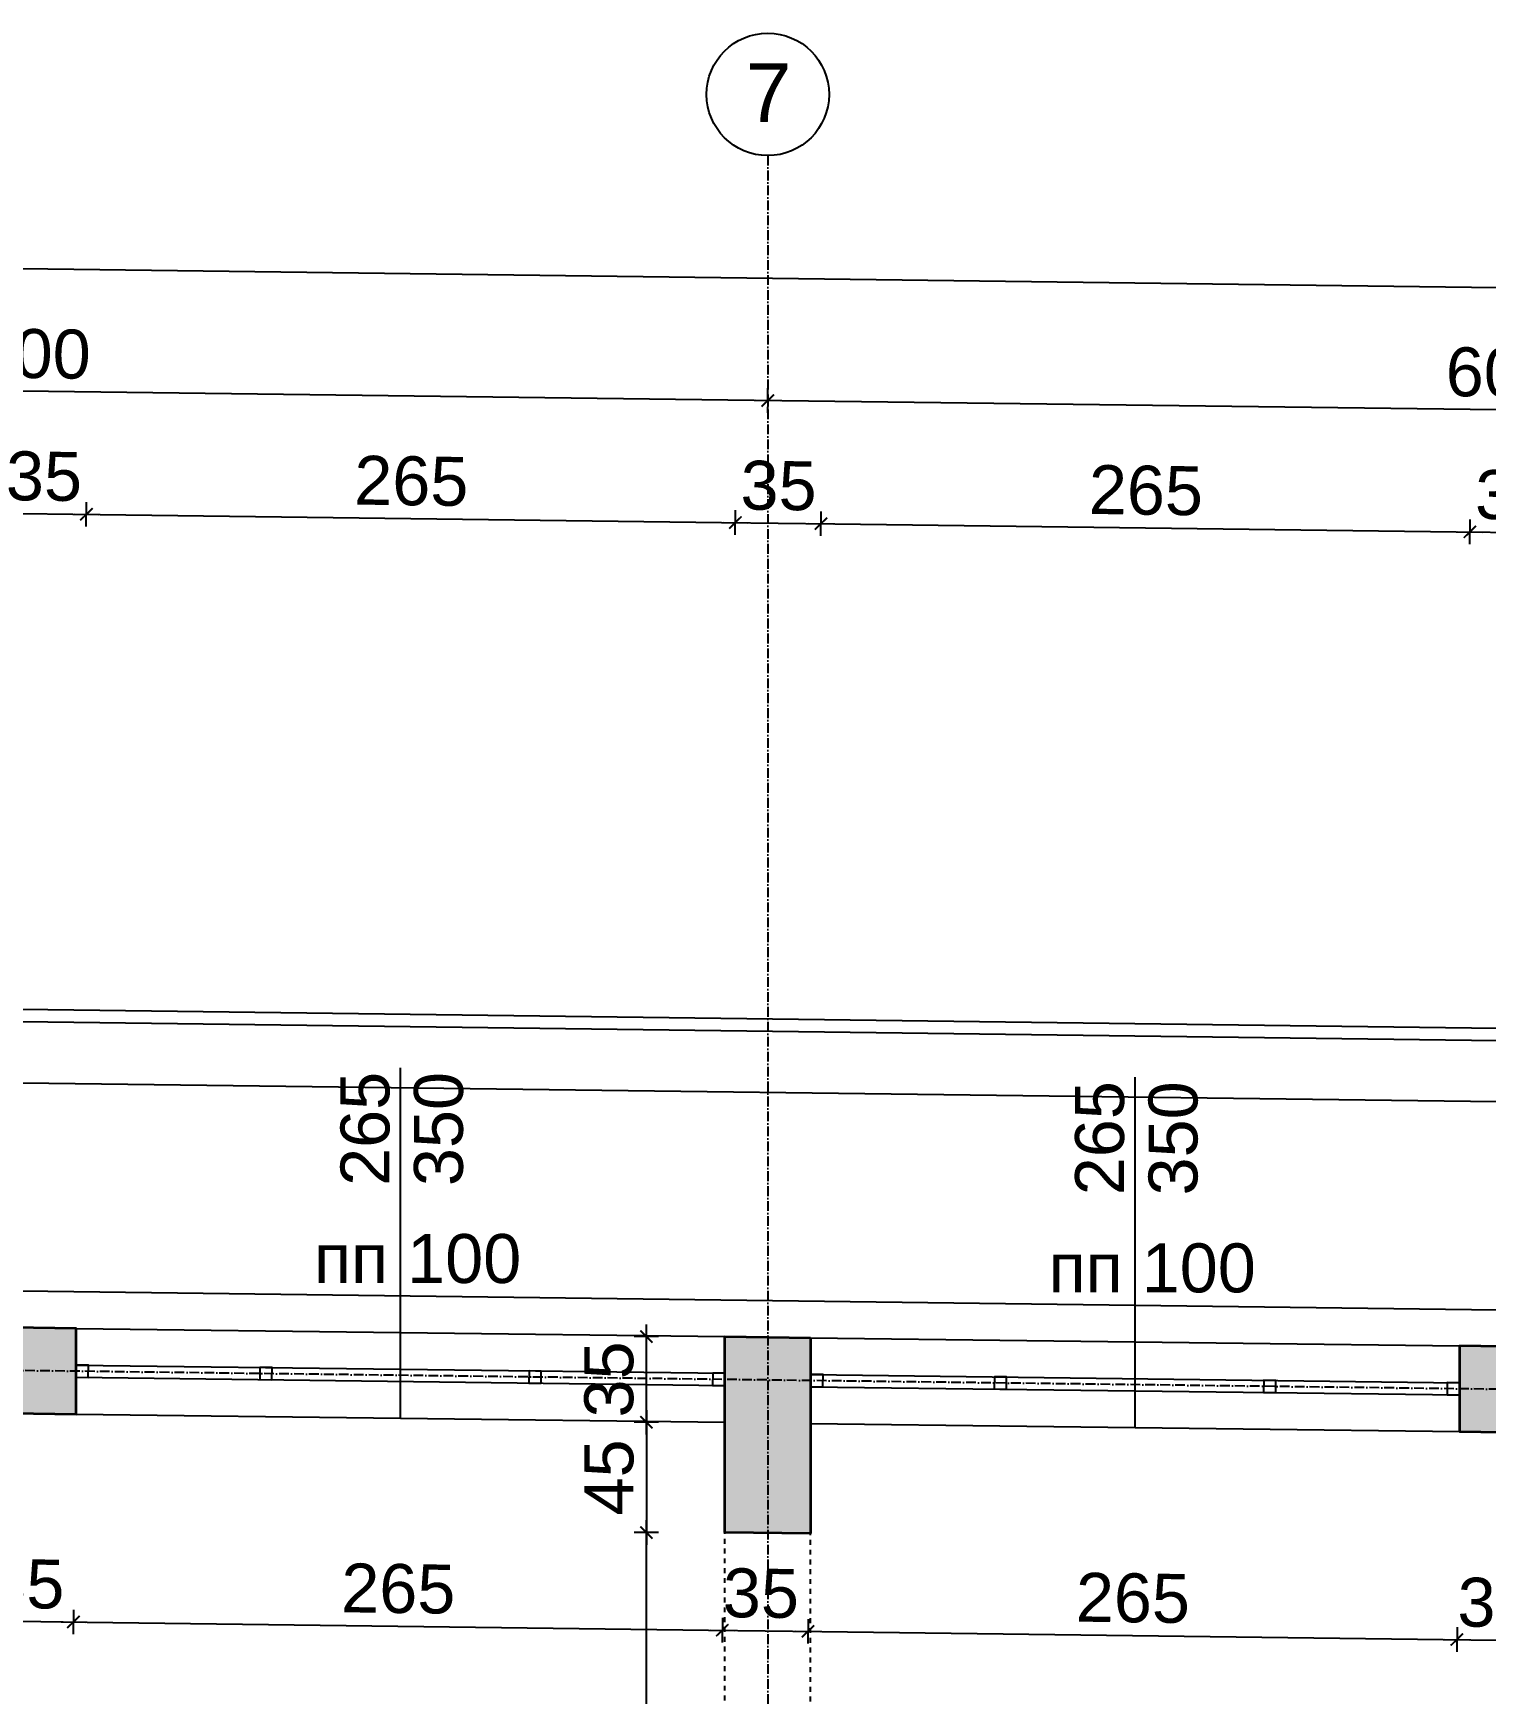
# Model space of a CAD drawing. Header units: inches. Extents: x -72385 to 39588, y -6525 to 66685.
# Drawn here: x -48685 to -48092, y 23932 to 24610 of the extents above; entities that cross this region are included whole.
import ezdxf

# ---------------------------------------------------------------- set-up
doc = ezdxf.new("R2010")
doc.units = ezdxf.units.IN
doc.header["$MEASUREMENT"] = 0
doc.linetypes.add('DashDot', pattern=[0.6, 0.4, -0.1, 0, -0.1])
doc.linetypes.add('Hidden', pattern=[0.4, 0.2, -0.2])
for name, color, linetype, lineweight in [('Изгледни линии', 253, 'Continuous', 25), ('Надписи коти външни', 252, 'Continuous', 25), ('Надписи коти вътрешни', 252, 'Continuous', 25), ('Надписи Оси', 252, 'Continuous', 25), ('Надписи прозорци', 252, 'Continuous', 25), ('Оси', 252, 'DashDot', 25), ('Прозорци', 251, 'Continuous', 25), ('Пунктир', 253, 'Hidden', 25), ('Разрезни линии', 7, 'Continuous', 35), ('Щрих стени', 254, 'Continuous', 25)]:
    doc.layers.add(name, color=color, linetype=linetype, lineweight=lineweight)
doc.styles.add('Arial Regular', font='arial.ttf')
doc.styles.get("Standard").update_dxf_attribs({"font": 'arial.ttf'})
doc.dimstyles.new('Annotative', dxfattribs={"dimscale": 0, "dimtxt": 20, "dimasz": 5, "dimexe": 5, "dimexo": 5, "dimgap": 5, "dimtad": 1, "dimdec": 0, "dimzin": 0, "dimdsep": 46, "dimtxsty": 'Standard', "dimblk": 'ARCHTICK', "dimcen": 5, "dimdle": 5, "dimadec": 0, "dimazin": 0, "dimtfac": 1, "dimtdec": 0, "dimtofl": 0, "dimtmove": 0, "dimatfit": 3, "dimldrblk": 'ARCHTICK', "dimfxl": 5, "dimfxlon": 1, "dimtolj": 1, "dimtzin": 0, "dimarcsym": 1})

# ---------------------------------------------------------------- blocks, each defined once
blk = doc.blocks.new('_ArchTick')
at = {"color": 0, "linetype": 'ByBlock', "const_width": 0.15}
blk.add_lwpolyline([(-0.5, -0.5), (0.5, 0.5)], dxfattribs=at)
blk = doc.blocks.new('*D2731')
at = {"layer": 'Defpoints', "color": 0, "ltscale": 50, "transparency": 16777216}
for p in [(-48702.34, 24046.47), (-48667.34, 24046.02), (-48668.42, 23961.11)]:
    blk.add_point(p, dxfattribs=at)
at = {"layer": 'Надписи коти вътрешни', "color": 0, "lineweight": -2, "ltscale": 50, "transparency": 16777216}
for p, q in [((-48708.42, 23961.62), (-48663.42, 23961.05)), ((-48703.35, 23966.56), (-48703.48, 23956.56)), ((-48668.35, 23966.11), (-48668.48, 23956.11))]:
    blk.add_line(p, q, dxfattribs=at)
at = {"layer": 'Надписи коти вътрешни', "color": 0, "lineweight": -2, "ltscale": 50, "transparency": 16777216, "xscale": 5, "yscale": 5, "zscale": 5}
for p, rotation in [((-48703.42, 23961.56), 179.2706286525581), ((-48668.42, 23961.11), 359.2706286525582)]:
    blk.add_blockref('_ArchTick', p, dxfattribs=dict(at, rotation=rotation))
at = {"layer": 'Надписи коти вътрешни', "color": 0, "ltscale": 50, "transparency": 16777216, "insert": (-48687.62, 23976.57), "char_height": 20, "attachment_point": 5, "rotation": 359.27063}
blk.add_mtext('\\A1;35', dxfattribs=at)
blk = doc.blocks.new('*D2732')
at = {"layer": 'Defpoints', "color": 0, "ltscale": 50, "transparency": 16777216}
for p in [(-48667.34, 24046.02), (-48402.34, 24042.65), (-48403.42, 23957.74)]:
    blk.add_point(p, dxfattribs=at)
at = {"layer": 'Надписи коти вътрешни', "color": 0, "lineweight": -2, "ltscale": 50, "transparency": 16777216}
for p, q in [((-48673.42, 23961.17), (-48398.42, 23957.67)), ((-48668.35, 23966.11), (-48668.48, 23956.11)), ((-48403.35, 23962.74), (-48403.48, 23952.74))]:
    blk.add_line(p, q, dxfattribs=at)
at = {"layer": 'Надписи коти вътрешни', "color": 0, "lineweight": -2, "ltscale": 50, "transparency": 16777216, "xscale": 5, "yscale": 5, "zscale": 5}
for p, rotation in [((-48668.42, 23961.11), 179.270628652547), ((-48403.42, 23957.74), 359.270628652547)]:
    blk.add_blockref('_ArchTick', p, dxfattribs=dict(at, rotation=rotation))
at = {"layer": 'Надписи коти вътрешни', "color": 0, "ltscale": 50, "transparency": 16777216, "insert": (-48535.72, 23974.63), "char_height": 20, "attachment_point": 5, "rotation": 359.27063}
blk.add_mtext('\\A1;265', dxfattribs=at)
blk = doc.blocks.new('*D2733')
at = {"layer": 'Defpoints', "color": 0, "ltscale": 50, "transparency": 16777216}
for p in [(-48402.34, 24042.65), (-48367.34, 24042.2), (-48368.42, 23957.29)]:
    blk.add_point(p, dxfattribs=at)
at = {"layer": 'Надписи коти вътрешни', "color": 0, "lineweight": -2, "ltscale": 50, "transparency": 16777216}
for p, q in [((-48403.35, 23962.74), (-48403.48, 23952.74)), ((-48368.35, 23962.29), (-48368.48, 23952.29)), ((-48408.42, 23957.8), (-48363.42, 23957.23))]:
    blk.add_line(p, q, dxfattribs=at)
at = {"layer": 'Надписи коти вътрешни', "color": 0, "lineweight": -2, "ltscale": 50, "transparency": 16777216, "xscale": 5, "yscale": 5, "zscale": 5}
for p, rotation in [((-48403.42, 23957.74), 179.2706286525581), ((-48368.42, 23957.29), 359.2706286525582)]:
    blk.add_blockref('_ArchTick', p, dxfattribs=dict(at, rotation=rotation))
at = {"layer": 'Надписи коти вътрешни', "color": 0, "ltscale": 50, "transparency": 16777216, "insert": (-48387.62, 23972.75), "char_height": 20, "attachment_point": 5, "rotation": 359.27063}
blk.add_mtext('\\A1;35', dxfattribs=at)
blk = doc.blocks.new('*D2734')
at = {"layer": 'Defpoints', "color": 0, "ltscale": 50, "transparency": 16777216}
for p in [(-48367.34, 24042.2), (-48102.34, 24038.83), (-48103.42, 23953.92)]:
    blk.add_point(p, dxfattribs=at)
at = {"layer": 'Надписи коти вътрешни', "color": 0, "lineweight": -2, "ltscale": 50, "transparency": 16777216}
for p, q in [((-48368.35, 23962.29), (-48368.48, 23952.29)), ((-48373.42, 23957.35), (-48098.42, 23953.85)), ((-48103.35, 23958.92), (-48103.48, 23948.92))]:
    blk.add_line(p, q, dxfattribs=at)
at = {"layer": 'Надписи коти вътрешни', "color": 0, "lineweight": -2, "ltscale": 50, "transparency": 16777216, "xscale": 5, "yscale": 5, "zscale": 5}
for p, rotation in [((-48368.42, 23957.29), 179.270628652547), ((-48103.42, 23953.92), 359.270628652547)]:
    blk.add_blockref('_ArchTick', p, dxfattribs=dict(at, rotation=rotation))
at = {"layer": 'Надписи коти вътрешни', "color": 0, "ltscale": 50, "transparency": 16777216, "insert": (-48235.72, 23970.81), "char_height": 20, "attachment_point": 5, "rotation": 359.27063}
blk.add_mtext('\\A1;265', dxfattribs=at)
blk = doc.blocks.new('*D2735')
at = {"layer": 'Defpoints', "color": 0, "ltscale": 50, "transparency": 16777216}
for p in [(-48102.34, 24038.83), (-48067.34, 24038.38), (-48068.42, 23953.47)]:
    blk.add_point(p, dxfattribs=at)
at = {"layer": 'Надписи коти вътрешни', "color": 0, "lineweight": -2, "ltscale": 50, "transparency": 16777216}
for p, q in [((-48108.42, 23953.98), (-48063.42, 23953.41)), ((-48103.35, 23958.92), (-48103.48, 23948.92)), ((-48068.35, 23958.47), (-48068.48, 23948.47))]:
    blk.add_line(p, q, dxfattribs=at)
at = {"layer": 'Надписи коти вътрешни', "color": 0, "lineweight": -2, "ltscale": 50, "transparency": 16777216, "xscale": 5, "yscale": 5, "zscale": 5}
for p, rotation in [((-48103.42, 23953.92), 179.2706286525581), ((-48068.42, 23953.47), 359.2706286525582)]:
    blk.add_blockref('_ArchTick', p, dxfattribs=dict(at, rotation=rotation))
at = {"layer": 'Надписи коти вътрешни', "color": 0, "ltscale": 50, "transparency": 16777216, "insert": (-48087.62, 23968.94), "char_height": 20, "attachment_point": 5, "rotation": 359.27063}
blk.add_mtext('\\A1;35', dxfattribs=at)
blk = doc.blocks.new('*D2747')
at = {"layer": 'Defpoints', "color": 0, "ltscale": 50, "transparency": 16777216}
for p in [(-48434.41, 23997.64), (-48397.43, 23997.64), (-48397.43, 23505.05)]:
    blk.add_point(p, dxfattribs=at)
at = {"layer": 'Надписи коти вътрешни', "color": 0, "lineweight": -2, "ltscale": 50, "transparency": 16777216}
for p, q in [((-48434.41, 23500.05), (-48434.41, 24002.64)), ((-48429.41, 23997.64), (-48439.41, 23997.64)), ((-48429.41, 23505.05), (-48439.41, 23505.05))]:
    blk.add_line(p, q, dxfattribs=at)
at = {"layer": 'Надписи коти вътрешни', "color": 0, "lineweight": -2, "ltscale": 50, "transparency": 16777216, "xscale": 5, "yscale": 5, "zscale": 5}
for p, rotation in [((-48434.41, 23997.64), 90), ((-48434.41, 23505.05), 270)]:
    blk.add_blockref('_ArchTick', p, dxfattribs=dict(at, rotation=rotation))
at = {"layer": 'Надписи коти вътрешни', "color": 0, "ltscale": 50, "transparency": 16777216, "insert": (-48449.63, 23751.35), "char_height": 20, "attachment_point": 5, "rotation": 90}
blk.add_mtext('\\A1;493', dxfattribs=at)
blk = doc.blocks.new('*D2748')
at = {"layer": 'Defpoints', "color": 0, "ltscale": 50, "transparency": 16777216}
for p in [(-48397.43, 24042.65), (-48434.41, 23997.64), (-48397.43, 23997.64)]:
    blk.add_point(p, dxfattribs=at)
at = {"layer": 'Надписи коти вътрешни', "color": 0, "lineweight": -2, "ltscale": 50, "transparency": 16777216}
for p, q in [((-48429.41, 24042.65), (-48439.41, 24042.65)), ((-48434.41, 24047.65), (-48434.41, 23992.64)), ((-48429.41, 23997.64), (-48439.41, 23997.64))]:
    blk.add_line(p, q, dxfattribs=at)
at = {"layer": 'Надписи коти вътрешни', "color": 0, "lineweight": -2, "ltscale": 50, "transparency": 16777216, "xscale": 5, "yscale": 5, "zscale": 5}
for p, rotation in [((-48434.41, 24042.65), 90), ((-48434.41, 23997.64), 270)]:
    blk.add_blockref('_ArchTick', p, dxfattribs=dict(at, rotation=rotation))
at = {"layer": 'Надписи коти вътрешни', "color": 0, "ltscale": 50, "transparency": 16777216, "insert": (-48449.58, 24020.14), "char_height": 20, "attachment_point": 5, "rotation": 90}
blk.add_mtext('\\A1;45', dxfattribs=at)
blk = doc.blocks.new('*D5680')
at = {"layer": 'Defpoints', "color": 0, "ltscale": 50, "transparency": 16777216}
for p in [(-48663.1, 24413.5), (-48702.34, 24081.47), (-48667.34, 24081.02)]:
    blk.add_point(p, dxfattribs=at)
at = {"layer": 'Надписи коти външни', "color": 0, "lineweight": -2, "ltscale": 50, "transparency": 16777216}
for p, q in [((-48698.17, 24408.94), (-48698.04, 24418.94)), ((-48663.17, 24408.5), (-48663.04, 24418.5)), ((-48703.1, 24414), (-48658.11, 24413.43))]:
    blk.add_line(p, q, dxfattribs=at)
at = {"layer": 'Надписи коти външни', "color": 0, "lineweight": -2, "ltscale": 50, "transparency": 16777216, "xscale": 5, "yscale": 5, "zscale": 5}
for p, rotation in [((-48698.1, 24413.94), 179.2706286525463), ((-48663.1, 24413.5), 359.2706286525462)]:
    blk.add_blockref('_ArchTick', p, dxfattribs=dict(at, rotation=rotation))
at = {"layer": 'Надписи коти външни', "color": 0, "ltscale": 50, "transparency": 16777216, "insert": (-48680.41, 24428.94), "char_height": 20, "attachment_point": 5, "rotation": 359.27063}
blk.add_mtext('\\A1;35', dxfattribs=at)
blk = doc.blocks.new('*D5681')
at = {"layer": 'Defpoints', "color": 0, "ltscale": 50, "transparency": 16777216}
for p in [(-48398.1, 24410.12), (-48667.34, 24081.02), (-48402.34, 24077.65)]:
    blk.add_point(p, dxfattribs=at)
at = {"layer": 'Надписи коти външни', "color": 0, "lineweight": -2, "ltscale": 50, "transparency": 16777216}
for p, q in [((-48663.17, 24408.5), (-48663.04, 24418.5)), ((-48398.17, 24405.12), (-48398.04, 24415.12)), ((-48668.1, 24413.56), (-48393.11, 24410.06))]:
    blk.add_line(p, q, dxfattribs=at)
at = {"layer": 'Надписи коти външни', "color": 0, "lineweight": -2, "ltscale": 50, "transparency": 16777216, "xscale": 5, "yscale": 5, "zscale": 5}
for p, rotation in [((-48663.1, 24413.5), 179.2706286525454), ((-48398.1, 24410.12), 359.2706286525454)]:
    blk.add_blockref('_ArchTick', p, dxfattribs=dict(at, rotation=rotation))
at = {"layer": 'Надписи коти външни', "color": 0, "ltscale": 50, "transparency": 16777216, "insert": (-48530.41, 24427.02), "char_height": 20, "attachment_point": 5, "rotation": 359.27063}
blk.add_mtext('\\A1;265', dxfattribs=at)
blk = doc.blocks.new('*D5682')
at = {"layer": 'Defpoints', "color": 0, "ltscale": 50, "transparency": 16777216}
for p in [(-48363.1, 24409.68), (-48402.34, 24077.65), (-48367.34, 24077.2)]:
    blk.add_point(p, dxfattribs=at)
at = {"layer": 'Надписи коти външни', "color": 0, "lineweight": -2, "ltscale": 50, "transparency": 16777216}
for p, q in [((-48398.17, 24405.12), (-48398.04, 24415.12)), ((-48403.1, 24410.19), (-48358.11, 24409.61)), ((-48363.17, 24404.68), (-48363.04, 24414.68))]:
    blk.add_line(p, q, dxfattribs=at)
at = {"layer": 'Надписи коти външни', "color": 0, "lineweight": -2, "ltscale": 50, "transparency": 16777216, "xscale": 5, "yscale": 5, "zscale": 5}
for p, rotation in [((-48398.1, 24410.12), 179.2706286525463), ((-48363.1, 24409.68), 359.2706286525462)]:
    blk.add_blockref('_ArchTick', p, dxfattribs=dict(at, rotation=rotation))
at = {"layer": 'Надписи коти външни', "color": 0, "ltscale": 50, "transparency": 16777216, "insert": (-48380.41, 24425.12), "char_height": 20, "attachment_point": 5, "rotation": 359.27063}
blk.add_mtext('\\A1;35', dxfattribs=at)
blk = doc.blocks.new('*D5683')
at = {"layer": 'Defpoints', "color": 0, "ltscale": 50, "transparency": 16777216}
for p in [(-48098.1, 24406.3), (-48367.34, 24077.2), (-48102.34, 24073.83)]:
    blk.add_point(p, dxfattribs=at)
at = {"layer": 'Надписи коти външни', "color": 0, "lineweight": -2, "ltscale": 50, "transparency": 16777216}
for p, q in [((-48368.1, 24409.74), (-48093.11, 24406.24)), ((-48363.17, 24404.68), (-48363.04, 24414.68)), ((-48098.17, 24401.3), (-48098.04, 24411.3))]:
    blk.add_line(p, q, dxfattribs=at)
at = {"layer": 'Надписи коти външни', "color": 0, "lineweight": -2, "ltscale": 50, "transparency": 16777216, "xscale": 5, "yscale": 5, "zscale": 5}
for p, rotation in [((-48363.1, 24409.68), 179.270628652547), ((-48098.1, 24406.3), 359.270628652547)]:
    blk.add_blockref('_ArchTick', p, dxfattribs=dict(at, rotation=rotation))
at = {"layer": 'Надписи коти външни', "color": 0, "ltscale": 50, "transparency": 16777216, "insert": (-48230.41, 24423.2), "char_height": 20, "attachment_point": 5, "rotation": 359.27063}
blk.add_mtext('\\A1;265', dxfattribs=at)
blk = doc.blocks.new('*D5684')
at = {"layer": 'Defpoints', "color": 0, "ltscale": 50, "transparency": 16777216}
for p in [(-48063.1, 24405.86), (-48102.34, 24073.83), (-48067.34, 24073.38)]:
    blk.add_point(p, dxfattribs=at)
at = {"layer": 'Надписи коти външни', "color": 0, "lineweight": -2, "ltscale": 50, "transparency": 16777216}
for p, q in [((-48098.17, 24401.3), (-48098.04, 24411.3)), ((-48063.17, 24400.86), (-48063.04, 24410.86)), ((-48103.1, 24406.37), (-48058.11, 24405.79))]:
    blk.add_line(p, q, dxfattribs=at)
at = {"layer": 'Надписи коти външни', "color": 0, "lineweight": -2, "ltscale": 50, "transparency": 16777216, "xscale": 5, "yscale": 5, "zscale": 5}
for p, rotation in [((-48098.1, 24406.3), 179.2706286525463), ((-48063.1, 24405.86), 359.2706286525462)]:
    blk.add_blockref('_ArchTick', p, dxfattribs=dict(at, rotation=rotation))
at = {"layer": 'Надписи коти външни', "color": 0, "ltscale": 50, "transparency": 16777216, "insert": (-48080.41, 24421.3), "char_height": 20, "attachment_point": 5, "rotation": 359.27063}
blk.add_mtext('\\A1;35', dxfattribs=at)
blk = doc.blocks.new('*D5777')
at = {"layer": 'Defpoints', "color": 0, "ltscale": 50, "transparency": 16777216}
for p in [(-48384.84, 24459.94), (-48384.84, 24459.94), (-47784.84, 24452.32)]:
    blk.add_point(p, dxfattribs=at)
at = {"layer": 'Надписи коти външни', "color": 0, "lineweight": -2, "ltscale": 50, "transparency": 16777216}
for p, q in [((-47779.84, 24452.26), (-48389.84, 24460)), ((-48384.84, 24459.94), (-48384.9, 24454.94)), ((-47784.84, 24452.32), (-47784.9, 24447.32))]:
    blk.add_line(p, q, dxfattribs=at)
at = {"layer": 'Надписи коти външни', "color": 0, "lineweight": -2, "ltscale": 50, "transparency": 16777216, "xscale": 5, "yscale": 5, "zscale": 5}
for p, rotation in [((-48384.84, 24459.94), 179.2721582485661), ((-47784.84, 24452.32), 359.2721582485661)]:
    blk.add_blockref('_ArchTick', p, dxfattribs=dict(at, rotation=rotation))
at = {"layer": 'Надписи коти външни', "color": 0, "ltscale": 50, "transparency": 16777216, "insert": (-48084.64, 24471.34), "char_height": 20, "attachment_point": 5, "rotation": 359.27216}
blk.add_mtext('\\A1;600', dxfattribs=at)
blk = doc.blocks.new('*D5778')
at = {"layer": 'Defpoints', "color": 0, "ltscale": 50, "transparency": 16777216}
for p in [(-48984.84, 24467.6), (-48984.84, 24467.6), (-48384.84, 24459.94)]:
    blk.add_point(p, dxfattribs=at)
at = {"layer": 'Надписи коти външни', "color": 0, "lineweight": -2, "ltscale": 50, "transparency": 16777216}
for p, q in [((-48984.84, 24467.6), (-48984.77, 24472.6)), ((-48379.84, 24459.88), (-48989.84, 24467.66)), ((-48384.84, 24459.94), (-48384.77, 24464.94))]:
    blk.add_line(p, q, dxfattribs=at)
at = {"layer": 'Надписи коти външни', "color": 0, "lineweight": -2, "ltscale": 50, "transparency": 16777216, "xscale": 5, "yscale": 5, "zscale": 5}
for p, rotation in [((-48984.84, 24467.6), 179.2690990575682), ((-48384.84, 24459.94), 359.2690990575682)]:
    blk.add_blockref('_ArchTick', p, dxfattribs=dict(at, rotation=rotation))
at = {"layer": 'Надписи коти външни', "color": 0, "ltscale": 50, "transparency": 16777216, "insert": (-48684.64, 24478.98), "char_height": 20, "attachment_point": 5, "rotation": 359.2691}
blk.add_mtext('\\A1;600', dxfattribs=at)
blk = doc.blocks.new('*D5760')
at = {"layer": 'Defpoints', "color": 0, "ltscale": 50, "transparency": 16777216}
for p in [(-40216.83, 24405.98), (-52317.34, 24127.49), (-40222.34, 23973.51)]:
    blk.add_point(p, dxfattribs=at)
at = {"layer": 'Надписи коти външни', "color": 0, "lineweight": -2, "ltscale": 50, "transparency": 16777216}
for p, q in [((-52311.9, 24554.95), (-52311.77, 24564.95)), ((-52316.83, 24560.02), (-40211.83, 24405.91)), ((-40216.9, 24400.98), (-40216.77, 24410.98))]:
    blk.add_line(p, q, dxfattribs=at)
at = {"layer": 'Надписи коти външни', "color": 0, "lineweight": -2, "ltscale": 50, "transparency": 16777216, "xscale": 5, "yscale": 5, "zscale": 5}
for p, rotation in [((-52311.83, 24559.95), 179.2706286525472), ((-40216.83, 24405.98), 359.2706286525473)]:
    blk.add_blockref('_ArchTick', p, dxfattribs=dict(at, rotation=rotation))
at = {"layer": 'Надписи коти външни', "color": 0, "ltscale": 50, "transparency": 16777216, "insert": (-46264.14, 24498.18), "char_height": 20, "attachment_point": 5, "rotation": 359.27063}
blk.add_mtext('\\A1;12095', dxfattribs=at)
blk = doc.blocks.new('*D7313')
at = {"layer": 'Defpoints', "color": 0, "ltscale": 10, "transparency": 16777216}
for p in [(-48434.41, 24077.65), (-48397.43, 24077.65), (-48397.43, 24042.65)]:
    blk.add_point(p, dxfattribs=at)
at = {"layer": 'Надписи коти вътрешни', "color": 0, "lineweight": -2, "ltscale": 10, "transparency": 16777216}
for p, q in [((-48429.41, 24077.65), (-48439.41, 24077.65)), ((-48434.41, 24037.65), (-48434.41, 24082.65)), ((-48429.41, 24042.65), (-48439.41, 24042.65))]:
    blk.add_line(p, q, dxfattribs=at)
at = {"layer": 'Надписи коти вътрешни', "color": 0, "lineweight": -2, "ltscale": 10, "transparency": 16777216, "xscale": 5, "yscale": 5, "zscale": 5}
for p, rotation in [((-48434.41, 24077.65), 90), ((-48434.41, 24042.65), 270)]:
    blk.add_blockref('_ArchTick', p, dxfattribs=dict(at, rotation=rotation))
at = {"layer": 'Надписи коти вътрешни', "color": 0, "ltscale": 10, "transparency": 16777216, "insert": (-48449.63, 24060.15), "char_height": 20, "attachment_point": 5, "rotation": 90}
blk.add_mtext('\\A1;35', dxfattribs=at)

msp = doc.modelspace()

# ---------------------------------------------------------------- hatches: boundary and pattern name
at = {"layer": 'Щрих стени', "ltscale": 10}
h = msp.add_hatch(color=256, dxfattribs=at)
h.dxf.hatch_style = 1
h.paths.add_polyline_path([(-46579.84, 24124.39, 1), (-46569.84, 24124.39, 1)])
h.paths.add_polyline_path([(-46839.84, 24127.7, 1), (-46829.84, 24127.7, 1)])
h.paths.add_polyline_path([(-46839.84, 24227.71, 1), (-46829.84, 24227.71, 1)])
h.paths.add_polyline_path([(-46579.84, 24224.4, 1), (-46569.84, 24224.4, 1)])
h.paths.add_polyline_path([(-47467.34, 24065.75), (-47502.34, 24066.19), (-47502.34, 24031.19), (-47467.34, 24030.74)])
h.paths.add_polyline_path([(-48067.34, 24073.38), (-48102.34, 24073.83), (-48102.34, 24038.83), (-48067.34, 24038.38)])
h.paths.add_polyline_path([(-48367.34, 24077.2), (-48402.34, 24077.65), (-48402.34, 23997.64), (-48367.34, 23997.2)])
h = msp.add_hatch(color=256, dxfattribs=at)
h.dxf.hatch_style = 1
h.paths.add_polyline_path([(-48667.34, 24081.02), (-48702.34, 24081.47), (-48702.34, 24046.47), (-48667.34, 24046.02)])
h.paths.add_polyline_path([(-48967.34, 24084.84), (-49002.34, 24085.29), (-49002.34, 24005.28), (-48967.34, 24004.84)])
h.paths.add_polyline_path([(-49267.34, 24088.66), (-49302.34, 24089.11), (-49302.34, 24054.1), (-49267.34, 24053.66)])
h.paths.add_polyline_path([(-49567.34, 24092.48), (-49602.34, 24092.93), (-49602.34, 24012.92), (-49567.34, 24012.47)])
h.paths.add_polyline_path([(-49867.34, 24096.3), (-49902.34, 24096.74), (-49902.34, 24061.74), (-49867.34, 24061.3)])
h.paths.add_polyline_path([(-50167.34, 24100.12), (-50202.34, 24100.56), (-50202.34, 24020.56), (-50167.34, 24020.11)])
h.paths.add_polyline_path([(-50467.34, 24103.94), (-50502.34, 24104.38), (-50502.34, 24069.38), (-50467.34, 24068.93)])

# ---------------------------------------------------------------- linework, layer by layer
at = {"layer": 'Изгледни линии', "ltscale": 50}
for p, q in [((-51397.34, 24245.79), (-46864.84, 24188.09)), ((-51392.34, 24240.72), (-46869.84, 24183.15)), ((-51367.34, 24215.4), (-46869.84, 24158.15)), ((-51382.34, 24130.59), (-46754.83, 24071.68)), ((-48667.34, 24081.02), (-48402.34, 24077.65)), ((-48367.34, 24077.2), (-48102.34, 24073.83)), ((-48667.34, 24046.02), (-48402.34, 24042.65)), ((-48367.34, 24042.2), (-48102.34, 24038.83))]:
    msp.add_line(p, q, dxfattribs=at)
at = {"layer": 'Надписи Оси', "ltscale": 50}
msp.add_circle((-48384.84, 24584.97), 25, dxfattribs=at)
at = {"layer": 'Надписи прозорци', "ltscale": 50}
for p, q in [((-48534.84, 24044.33), (-48534.84, 24187.48)), ((-48234.84, 24040.52), (-48234.84, 24183.67))]:
    msp.add_line(p, q, dxfattribs=at)
at = {"layer": 'Оси', "ltscale": 10}
for p, q in [((-48384.84, 24559.97), (-48384.84, 21759.74)), ((-39839.84, 23951.14), (-52799.84, 24116.13))]:
    msp.add_line(p, q, dxfattribs=at)
at = {"layer": 'Прозорци', "ltscale": 50}
for p, q in [((-48667.34, 24066.02), (-48402.34, 24062.65)), ((-48667.34, 24061.02), (-48402.34, 24057.65)), ((-48367.34, 24062.2), (-48102.34, 24058.83)), ((-48367.34, 24057.2), (-48102.34, 24053.83))]:
    msp.add_line(p, q, dxfattribs=at)
for points in [[(-48667.34, 24061.02), (-48662.34, 24060.96), (-48662.27, 24065.96), (-48667.27, 24066.02), (-48667.34, 24061.02)], [(-48592.35, 24060.07), (-48587.35, 24060), (-48587.29, 24065), (-48592.29, 24065.07), (-48592.35, 24060.07)], [(-48482.39, 24058.67), (-48477.39, 24058.6), (-48477.33, 24063.6), (-48482.32, 24063.67), (-48482.39, 24058.67)], [(-48407.4, 24057.72), (-48402.4, 24057.65), (-48402.34, 24062.65), (-48407.34, 24062.72), (-48407.4, 24057.72)], [(-48367.34, 24057.2), (-48362.34, 24057.14), (-48362.27, 24062.14), (-48367.27, 24062.2), (-48367.34, 24057.2)], [(-48292.35, 24056.25), (-48287.35, 24056.18), (-48287.29, 24061.18), (-48292.29, 24061.25), (-48292.35, 24056.25)], [(-48182.39, 24054.85), (-48177.39, 24054.78), (-48177.33, 24059.78), (-48182.32, 24059.85), (-48182.39, 24054.85)], [(-48107.4, 24053.9), (-48102.4, 24053.83), (-48102.34, 24058.83), (-48107.34, 24058.9), (-48107.4, 24053.9)]]:
    msp.add_lwpolyline(points, dxfattribs=at)
at = {"layer": 'Пунктир', "ltscale": 10}
for p, q in [((-48402.34, 23505.05), (-48402.34, 23997.64)), ((-48367.34, 23504.61), (-48367.34, 23997.2))]:
    msp.add_line(p, q, dxfattribs=at)
at = {"layer": 'Разрезни линии', "ltscale": 50}
for p, q in [((-48402.34, 24077.65), (-48367.34, 24077.2)), ((-48402.34, 23997.64), (-48402.34, 24077.65)), ((-48367.34, 24077.2), (-48367.34, 23997.2)), ((-48367.34, 23997.2), (-48402.34, 23997.64))]:
    msp.add_line(p, q, dxfattribs=at)
for points in [[(-48702.34, 24081.47), (-48702.34, 24046.47), (-48667.34, 24046.02), (-48667.34, 24081.02)], [(-48102.34, 24073.83), (-48102.34, 24038.83), (-48067.34, 24038.38), (-48067.34, 24073.38)]]:
    msp.add_lwpolyline(points, close=True, dxfattribs=at)

# ---------------------------------------------------------------- texts
at = {"layer": 'Надписи Оси', "ltscale": 100, "insert": (-48398.16, 24597.68), "char_height": 24, "width": 27.2128, "attachment_point": 1, "style": 'Arial Regular'}
msp.add_mtext('\\pxqc;7', dxfattribs=at)
at = {"layer": 'Надписи прозорци', "ltscale": 100, "char_height": 20, "width": 180.4891, "attachment_point": 1, "rotation": 90, "style": 'Arial Regular'}
for s, insert in [('265', (-48559.35, 24139.19)), ('350', (-48529.35, 24139.11)), ('265', (-48259.35, 24135.37)), ('350', (-48229.35, 24135.29))]:
    msp.add_mtext(s, dxfattribs=dict(at, insert=insert))
at = {"layer": 'Надписи прозорци', "ltscale": 100, "char_height": 20, "width": 180.4891, "attachment_point": 1, "style": 'Arial Regular'}
for insert in [(-48570.15, 24119.53), (-48270.15, 24115.71)]:
    msp.add_mtext('пп 100', dxfattribs=dict(at, insert=insert))

# ---------------------------------------------------------------- dimensions: what is measured, and where the dimension line sits
at = {"layer": 'Надписи коти външни', "ltscale": 50}
dim = msp.add_aligned_dim(p1=(-52317.34, 24127.49), p2=(-40222.34, 23973.51), distance=432.5, text='12095', dimstyle='Annotative', override={"dimscale": 0, "dimtix": 0, "dimtofl": 0, "dimtmove": 0, "dimatfit": 3}, dxfattribs=at)
dim.commit()
dim.dimension.update_dxf_attribs({"geometry": '*D5760', "text_midpoint": (-46264.14, 24498.18)})
for p1, p2, distance, picture, middle in [((-48384.84, 24459.94), (-48984.84, 24467.6), 0, '*D5778', (-48684.64, 24478.98)), ((-47784.84, 24452.32), (-48384.84, 24459.94), 0, '*D5777', (-48084.64, 24471.34)), ((-48667.34, 24081.02), (-48402.34, 24077.65), 332.5, '*D5681', (-48530.41, 24427.02)), ((-48367.34, 24077.2), (-48102.34, 24073.83), 332.5, '*D5683', (-48230.41, 24423.2))]:
    dim = msp.add_aligned_dim(p1=p1, p2=p2, distance=distance, dimstyle='Annotative', override={"dimscale": 0, "dimtix": 0, "dimtofl": 0, "dimtmove": 0, "dimatfit": 3}, dxfattribs=at)
    dim.commit()
    dim.dimension.update_dxf_attribs({"geometry": picture, "text_midpoint": middle})
for base, p1, p2, picture, middle in [((-48663.1, 24413.5), (-48702.34, 24081.47), (-48667.34, 24081.02), '*D5680', (-48680.6, 24413.72)), ((-48363.1, 24409.68), (-48402.34, 24077.65), (-48367.34, 24077.2), '*D5682', (-48380.6, 24409.9)), ((-48063.1, 24405.86), (-48102.34, 24073.83), (-48067.34, 24073.38), '*D5684', (-48080.6, 24406.08))]:
    dim = msp.add_linear_dim(base=base, p1=p1, p2=p2, angle=359.27063, dimstyle='Annotative', override={"dimscale": 0, "dimtix": 0, "dimtofl": 0, "dimtmove": 0, "dimatfit": 3}, dxfattribs=at)
    dim.commit()
    dim.dimension.update_dxf_attribs({"geometry": picture, "text_midpoint": middle, "dimtype": 129})
at = {"layer": 'Надписи коти вътрешни', "ltscale": 10}
dim = msp.add_linear_dim(base=(-48434.41, 24077.65), p1=(-48397.43, 24042.65), p2=(-48397.43, 24077.65), angle=90, dimstyle='Annotative', override={"dimscale": 0, "dimtix": 0, "dimtofl": 0, "dimtmove": 0, "dimatfit": 3}, dxfattribs=at)
dim.commit()
dim.dimension.update_dxf_attribs({"geometry": '*D7313', "text_midpoint": (-48434.41, 24060.15), "dimtype": 129})
at = {"layer": 'Надписи коти вътрешни', "ltscale": 50}
for base, p1, p2, picture, middle in [((-48668.42, 23961.11), (-48702.34, 24046.47), (-48667.34, 24046.02), '*D2731', (-48687.81, 23961.36)), ((-48368.42, 23957.29), (-48402.34, 24042.65), (-48367.34, 24042.2), '*D2733', (-48387.81, 23957.54)), ((-48068.42, 23953.47), (-48102.34, 24038.83), (-48067.34, 24038.38), '*D2735', (-48087.81, 23953.72))]:
    dim = msp.add_linear_dim(base=base, p1=p1, p2=p2, angle=359.27063, dimstyle='Annotative', override={"dimscale": 0, "dimtix": 0, "dimtofl": 0, "dimtmove": 0, "dimatfit": 3}, dxfattribs=at)
    dim.commit()
    dim.dimension.update_dxf_attribs({"geometry": picture, "text_midpoint": middle, "dimtype": 129})
for p1, p2, picture, middle in [((-48667.34, 24046.02), (-48402.34, 24042.65), '*D2732', (-48535.72, 23974.63)), ((-48367.34, 24042.2), (-48102.34, 24038.83), '*D2734', (-48235.72, 23970.81))]:
    dim = msp.add_aligned_dim(p1=p1, p2=p2, distance=-84.92, dimstyle='Annotative', override={"dimscale": 0, "dimtix": 0, "dimtofl": 0, "dimtmove": 0, "dimatfit": 3}, dxfattribs=at)
    dim.commit()
    dim.dimension.update_dxf_attribs({"geometry": picture, "text_midpoint": middle})
for p1, picture, middle in [((-48397.43, 24042.65), '*D2748', (-48449.58, 24020.14)), ((-48397.43, 23505.05), '*D2747', (-48449.63, 23751.35))]:
    dim = msp.add_linear_dim(base=(-48434.41, 23997.64), p1=p1, p2=(-48397.43, 23997.64), angle=90, dimstyle='Annotative', override={"dimscale": 0, "dimtix": 0, "dimtofl": 0, "dimtmove": 0, "dimatfit": 3}, dxfattribs=at)
    dim.commit()
    dim.dimension.update_dxf_attribs({"geometry": picture, "text_midpoint": middle})

doc.saveas('drawing.dxf')
